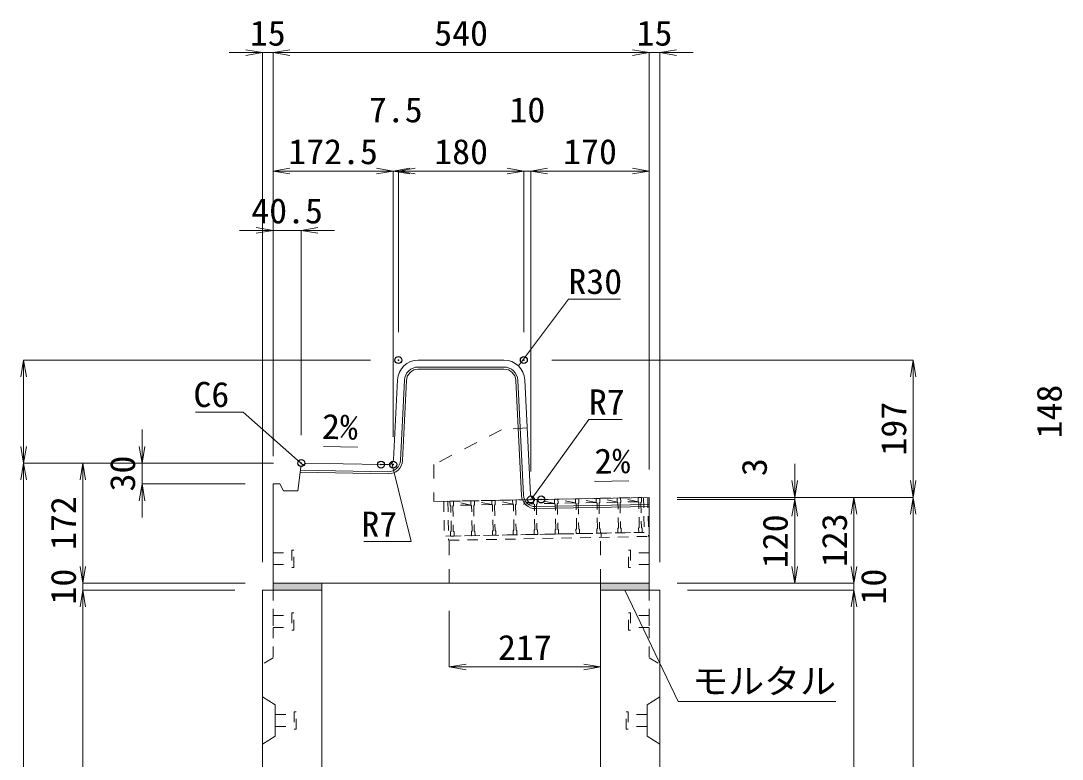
# Model space of a CAD drawing. Units: millimetres at full size. Extents: x -22536 to 51867, y -19720 to 38340.
# Drawn here: x 34918 to 36413, y -12463 to -11403 of the extents above; entities that cross this region are included whole.
import ezdxf
from ezdxf.enums import TextEntityAlignment as Align

# ---------------------------------------------------------------- set-up
doc = ezdxf.new("R2010")
doc.units = ezdxf.units.MM
doc.header["$LTSCALE"] = 20
doc.header["$PDMODE"] = 32
doc.header["$PDSIZE"] = 10
doc.linetypes.add('USER1', pattern=[2, 1, -1])
doc.linetypes.add('USER2', pattern=[1.35, 0.75, -0.6])
for name, color, linetype, lineweight in [('インサート', 3, 'USER2', 9), ('グレーチング', 7, 'USER2', 5), ('モルタル', 7, 'Continuous', 9), ('受枠', 3, 'USER2', 9), ('寸法線', 7, 'Continuous', 13), ('引出線', 4, 'Continuous', 13), ('本体', 2, 'Continuous', 13), ('目地', 132, 'Continuous', 5)]:
    doc.layers.add(name, color=color, linetype=linetype, lineweight=lineweight)
doc.layers.add('作業エリア', color=11, linetype='Continuous')
doc.styles.add('ＭＳ 明朝', font='')
doc.styles.get('ＭＳ 明朝').set_extended_font_data('MS Mincho')

# ---------------------------------------------------------------- blocks, each defined once
blk = doc.blocks.new('open_arrow')
at = {"color": 0, "linetype": 'Continuous', "lineweight": -2}
blk.add_lwpolyline([(7.5, 1.25), (0, 0), (7.5, -1.25)], dxfattribs=at)

msp = doc.modelspace()

# ---------------------------------------------------------------- hatches: boundary and pattern name
at = {"layer": 'モルタル'}
for points in [[(35350, -12220), (35350, -12210), (35280, -12210), (35280, -12220)], [(35820, -12220), (35820, -12210), (35750, -12210), (35750, -12220)]]:
    msp.add_hatch(color=256, dxfattribs=at).paths.add_polyline_path(points)

# ---------------------------------------------------------------- linework, layer by layer
at = {"layer": 'インサート'}
for p, q in [((35310, -12162.5), (35307, -12162.5)), ((35307, -12162.5), (35307, -12187.5)), ((35310, -12187.5), (35310, -12162.5)), ((35790, -12162.5), (35793, -12162.5)), ((35790, -12187.5), (35790, -12162.5)), ((35793, -12162.5), (35793, -12187.5)), ((35280, -12166.5), (35307, -12166.5)), ((35280, -12166.5), (35280, -12183.5)), ((35820, -12166.5), (35793, -12166.5)), ((35820, -12166.5), (35820, -12183.5)), ((35280, -12183.5), (35307, -12183.5)), ((35307, -12187.5), (35310, -12187.5)), ((35793, -12187.5), (35790, -12187.5)), ((35820, -12183.5), (35793, -12183.5)), ((35310, -12252.5), (35307, -12252.5)), ((35307, -12252.5), (35307, -12277.5)), ((35310, -12277.5), (35310, -12252.5)), ((35790, -12252.5), (35793, -12252.5)), ((35790, -12277.5), (35790, -12252.5)), ((35793, -12252.5), (35793, -12277.5)), ((35280, -12256.5), (35307, -12256.5)), ((35280, -12256.5), (35280, -12273.5)), ((35820, -12256.5), (35793, -12256.5)), ((35820, -12256.5), (35820, -12273.5)), ((35280, -12273.5), (35307, -12273.5)), ((35307, -12277.5), (35310, -12277.5)), ((35793, -12277.5), (35790, -12277.5)), ((35820, -12273.5), (35793, -12273.5)), ((35283.2, -12398.5), (35310.2, -12398.5)), ((35283.2, -12398.5), (35283.2, -12415.5)), ((35313.2, -12394.5), (35310.2, -12394.5)), ((35310.2, -12394.5), (35310.2, -12419.5)), ((35313.2, -12419.5), (35313.2, -12394.5)), ((35786.8, -12394.5), (35789.8, -12394.5)), ((35786.8, -12419.5), (35786.8, -12394.5)), ((35789.8, -12394.5), (35789.8, -12419.5)), ((35816.8, -12398.5), (35789.8, -12398.5)), ((35816.8, -12398.5), (35816.8, -12415.5)), ((35283.2, -12415.5), (35310.2, -12415.5)), ((35310.2, -12419.5), (35313.2, -12419.5)), ((35789.8, -12419.5), (35786.8, -12419.5)), ((35816.8, -12415.5), (35789.8, -12415.5))]:
    msp.add_line(p, q, dxfattribs=at)
at = {"layer": 'グレーチング'}
for p, q in [((35533.97, -12092.54), (35808.92, -12087.21)), ((35624.07, -12096.79), (35598.96, -12091.28)), ((35654.06, -12096.21), (35628.95, -12090.7)), ((35684.06, -12095.63), (35658.95, -12090.12)), ((35714.05, -12095.05), (35688.94, -12089.54)), ((35744.05, -12094.47), (35718.93, -12088.96)), ((35774.04, -12093.89), (35748.93, -12088.38)), ((35804.04, -12093.31), (35778.92, -12087.8)), ((35564.08, -12097.95), (35538.97, -12092.44)), ((35564.08, -12097.95), (35539.08, -12098.44)), ((35594.07, -12097.37), (35568.96, -12091.86)), ((35594.07, -12097.37), (35569.08, -12097.86)), ((35624.07, -12096.79), (35599.07, -12097.28)), ((35654.06, -12096.21), (35629.07, -12096.7)), ((35684.06, -12095.63), (35659.06, -12096.12)), ((35714.05, -12095.05), (35689.06, -12095.54)), ((35744.05, -12094.47), (35719.05, -12094.95)), ((35774.04, -12093.89), (35749.05, -12094.37)), ((35804.04, -12093.31), (35779.04, -12093.79)), ((35534.94, -12142.53), (35809.89, -12137.21))]:
    msp.add_line(p, q, dxfattribs=at)
for points in [[(35598.79, -12134.29), (35599.81, -12135.27), (35599.92, -12141.27), (35594.93, -12141.37), (35594.81, -12135.37), (35595.79, -12134.35), (35595.09, -12098.35), (35594.07, -12097.37), (35593.96, -12091.38), (35598.96, -12091.28), (35599.07, -12097.28), (35598.09, -12098.3)], [(35628.78, -12133.71), (35629.8, -12134.69), (35629.92, -12140.69), (35624.92, -12140.79), (35624.8, -12134.79), (35625.78, -12133.77), (35625.09, -12097.77), (35624.07, -12096.79), (35623.95, -12090.79), (35628.95, -12090.7), (35629.07, -12096.7), (35628.09, -12097.72)], [(35658.78, -12133.13), (35659.8, -12134.11), (35659.91, -12140.11), (35654.91, -12140.2), (35654.8, -12134.21), (35655.78, -12133.19), (35655.08, -12097.19), (35654.06, -12096.21), (35653.95, -12090.21), (35658.95, -12090.12), (35659.06, -12096.12), (35658.08, -12097.14)], [(35685.77, -12132.61), (35685.08, -12096.61), (35684.06, -12095.63), (35683.94, -12089.63), (35688.94, -12089.54), (35689.06, -12095.54), (35688.08, -12096.55), (35688.77, -12132.55), (35689.79, -12133.53), (35689.91, -12139.53), (35684.91, -12139.62), (35684.79, -12133.63)], [(35715.77, -12132.03), (35715.07, -12096.03), (35714.05, -12095.05), (35713.94, -12089.05), (35718.93, -12088.96), (35719.05, -12094.95), (35718.07, -12095.97), (35718.77, -12131.97), (35719.79, -12132.95), (35719.9, -12138.95), (35714.9, -12139.04), (35714.79, -12133.04)], [(35749.05, -12094.37), (35748.06, -12095.39), (35748.76, -12131.39), (35749.78, -12132.37), (35749.9, -12138.37), (35744.9, -12138.46), (35744.78, -12132.46), (35745.76, -12131.44), (35745.07, -12095.45), (35744.05, -12094.47), (35743.93, -12088.47), (35748.93, -12088.38)], [(35779.04, -12093.79), (35778.06, -12094.81), (35778.76, -12130.81), (35779.78, -12131.79), (35779.89, -12137.79), (35774.89, -12137.88), (35774.78, -12131.88), (35775.76, -12130.86), (35775.06, -12094.87), (35774.04, -12093.89), (35773.92, -12087.89), (35778.92, -12087.8)], [(35804.89, -12137.3), (35804.77, -12131.3), (35805.75, -12130.28), (35805.05, -12094.29), (35804.04, -12093.31), (35803.92, -12087.31), (35808.92, -12087.21), (35809.03, -12093.21), (35808.05, -12094.23), (35808.75, -12130.23), (35809.77, -12131.21), (35809.89, -12137.21)], [(35533.97, -12092.54), (35538.97, -12092.44), (35539.08, -12098.44), (35538.1, -12099.46), (35538.8, -12135.45), (35539.82, -12136.43), (35539.94, -12142.43), (35534.94, -12142.53), (35534.82, -12136.53), (35535.8, -12135.51), (35535.1, -12099.52), (35534.09, -12098.53)], [(35568.8, -12134.87), (35569.81, -12135.85), (35569.93, -12141.85), (35564.93, -12141.95), (35564.82, -12135.95), (35565.8, -12134.93), (35565.1, -12098.93), (35564.08, -12097.95), (35563.96, -12091.96), (35568.96, -12091.86), (35569.08, -12097.86), (35568.1, -12098.88)]]:
    msp.add_lwpolyline(points, close=True, dxfattribs=at)
at = {"layer": 'モルタル'}
for points in [[(35280, -12210), (35350, -12210), (35350, -12220), (35280, -12220)], [(35750, -12210), (35820, -12210), (35820, -12220), (35750, -12220)]]:
    msp.add_lwpolyline(points, close=True, dxfattribs=at)
at = {"layer": '作業エリア'}
for p in [(35460, -11890), (35640, -11890), (35320.5, -12037.78), (35435, -12040), (35452.5, -12040), (35650, -12090), (35665, -12090)]:
    msp.add_point(p, dxfattribs=at)
at = {"layer": '受枠'}
for p, q in [((35524.97, -12092.71), (35817.92, -12087.04)), ((35811.92, -12087.16), (35812.89, -12137.15)), ((35817.92, -12087.04), (35819, -12143.03)), ((35524.97, -12092.71), (35525.94, -12142.7)), ((35530.97, -12092.59), (35532.05, -12148.58)), ((35812.89, -12137.15), (35525.94, -12142.7)), ((35532.05, -12148.58), (35819, -12143.03))]:
    msp.add_line(p, q, dxfattribs=at)
at = {"layer": '受枠', "linetype": 'Continuous'}
msp.add_line((35750.9, -12138.35), (35751.01, -12144.35), dxfattribs=at)
at = {"layer": '寸法線'}
for p, q in [((35328, -11448.91), (35217, -11448.91)), ((35265, -12180), (35265, -11448.91)), ((35280, -11448.91), (35820, -11448.91)), ((35280, -12027.78), (35280, -11448.91)), ((35280, -12027.78), (35280, -11448.91)), ((35772, -11448.91), (35883, -11448.91)), ((35820, -12047), (35820, -11448.91)), ((35820, -12047), (35820, -11448.91)), ((35835, -12180), (35835, -11448.91)), ((35280, -11618.91), (35500.5, -11618.91)), ((35280, -12027.78), (35280, -11618.91)), ((35404.5, -11618.91), (35508, -11618.91)), ((35452.5, -12000), (35452.5, -11618.91)), ((35452.5, -12000), (35452.5, -11618.91)), ((35460, -11850), (35460, -11618.91)), ((35460, -11618.91), (35640, -11618.91)), ((35460, -11850), (35460, -11618.91)), ((35592, -11618.91), (35698, -11618.91)), ((35640, -11850), (35640, -11618.91)), ((35640, -11850), (35640, -11618.91)), ((35650, -12050), (35650, -11618.91)), ((35650, -11618.91), (35820, -11618.91)), ((35650, -12050), (35650, -11618.91)), ((35820, -12047), (35820, -11618.91)), ((35232, -11703.91), (35368.5, -11703.91)), ((35280, -12027.78), (35280, -11703.91)), ((35320.5, -11997.78), (35320.5, -11703.91)), ((34922.06, -11890), (34922.06, -12037.78)), ((35420, -11890), (34922.06, -11890)), ((35680, -11890), (36198.78, -11890)), ((36198.78, -11890), (36198.78, -12087)), ((35092.06, -11989.78), (35092.06, -12115.78)), ((35280.5, -12037.78), (34922.06, -12037.78)), ((34922.06, -13370), (34922.06, -12037.78)), ((35280.5, -12037.78), (34922.06, -12037.78)), ((35007.06, -12037.78), (35007.06, -12210)), ((35280.5, -12037.78), (35007.06, -12037.78)), ((35280.5, -12037.78), (35092.06, -12037.78)), ((36028.78, -12039), (36028.78, -12138)), ((35240, -12067.78), (35092.06, -12067.78)), ((35860, -12087), (36028.78, -12087)), ((35860, -12087), (36113.78, -12087)), ((35860, -12087), (36198.78, -12087)), ((35860, -12087), (36198.78, -12087)), ((35860, -12090), (36028.78, -12090)), ((35860, -12090), (36028.78, -12090)), ((36028.78, -12090), (36028.78, -12210)), ((36113.78, -12087), (36113.78, -12210)), ((36198.78, -12087), (36198.78, -13370)), ((35007.06, -12162), (35007.06, -12268)), ((36113.78, -12162), (36113.78, -12268)), ((35240, -12210), (35007.06, -12210)), ((35240, -12210), (35007.06, -12210)), ((35860, -12210), (36028.78, -12210)), ((35860, -12210), (36113.78, -12210)), ((35860, -12210), (36113.78, -12210)), ((35225, -12220), (35007.06, -12220)), ((35007.06, -12220), (35007.06, -12820)), ((35225, -12220), (35007.06, -12220)), ((35875, -12220), (36113.78, -12220)), ((35875, -12220), (36113.78, -12220)), ((36113.78, -12220), (36113.78, -13370)), ((35533, -12250), (35533, -12330.23)), ((35533, -12330.23), (35750, -12330.23))]:
    msp.add_line(p, q, dxfattribs=at)
at = {"layer": '引出線'}
for points in [[(35632.14, -11898.26), (35703.9, -11802.42), (35778.58, -11802.42)], [(35323.13, -12040.82), (35237.22, -11964.53), (35168.88, -11964.53)], [(35651.83, -12088.07), (35733.35, -11975.32), (35781.28, -11975.32)], [(35401.24, -12014.96), (35352.5, -12013.99), (35401.25, -12014.96)], [(35450.67, -12038.07), (35478.33, -12150.5), (35410.4, -12150.5)], [(35741.91, -12064.01), (35790.62, -12063.03), (35741.88, -12064.01)], [(35785, -12220), (35861.7, -12379.77), (36087.62, -12379.77)]]:
    msp.add_lwpolyline(points, dxfattribs=at)
at = {"layer": '本体'}
for p, q in [((35488.54, -11890), (35611.46, -11890)), ((35452.83, -12033.35), (35458.57, -11918.5)), ((35649.67, -12083.35), (35641.43, -11918.5)), ((35319.76, -12043.74), (35315.5, -12077.78)), ((35319.76, -12043.74), (35326.5, -12037.9)), ((35435, -12040), (35326.5, -12037.9)), ((35435, -12040), (35445.84, -12040)), ((35280, -12067.78), (35280, -12210)), ((35290, -12067.78), (35280, -12067.78)), ((35295, -12077.78), (35290, -12067.78)), ((35315.5, -12077.78), (35295, -12077.78)), ((35665, -12090), (35656.66, -12090)), ((35665, -12090), (35820, -12087)), ((35820, -12210), (35820, -12087)), ((35820, -12210), (35280, -12210)), ((35265, -12220), (35265, -13370)), ((35350, -12220), (35265, -12220)), ((35350, -12220), (35350, -12725.96)), ((35750, -12725.96), (35750, -12220)), ((35835, -12220), (35750, -12220)), ((35835, -13370), (35835, -12220))]:
    msp.add_line(p, q, dxfattribs=at)
at = {"layer": '本体', "linetype": 'USER1'}
for p, q in [((35608, -11990), (35511, -12040)), ((35644.85, -11987), (35608, -11990)), ((35511, -12040), (35511, -12092.98)), ((35511, -12092.98), (35665, -12090)), ((35533, -12210), (35533, -12142.56)), ((35750, -12210), (35750, -12138.36))]:
    msp.add_line(p, q, dxfattribs=at)
at = {"layer": '本体', "linetype": 'USER2', "lineweight": 9}
for p, q in [((35280, -12220), (35280, -12317)), ((35820, -12220), (35820, -12317)), ((35280, -12317), (35265, -12326.5)), ((35820, -12317), (35835, -12326.5))]:
    msp.add_line(p, q, dxfattribs=at)
at = {"layer": '本体', "lineweight": 9}
for p, q in [((35265, -12373), (35283.2, -12384.5)), ((35835, -12373), (35816.8, -12384.5)), ((35283.2, -12384.5), (35283.2, -12429.5)), ((35816.8, -12384.5), (35816.8, -12429.5)), ((35265, -12441), (35283.2, -12429.5)), ((35835, -12441), (35816.8, -12429.5))]:
    msp.add_line(p, q, dxfattribs=at)
at = {"layer": '本体'}
for centre, radius, start, end in [((35488.54, -11920), 30, 90, 177.13759), ((35611.46, -11920), 30, 2.86241, 90), ((35445.84, -12033), 7, 270, 357.13759), ((35656.66, -12083), 7, 182.86241, 270)]:
    msp.add_arc(centre, radius, start, end, dxfattribs=at)
at = {"layer": '目地'}
for p, q in [((35611.46, -11900), (35488.54, -11900)), ((35611.46, -11903), (35488.54, -11903)), ((35468.56, -11919), (35462.81, -12034.06)), ((35471.56, -11919.15), (35465.81, -12034.21)), ((35636.69, -12084.16), (35628.44, -11919.15)), ((35639.69, -12084.01), (35631.44, -11919)), ((35445.44, -12053.2), (35318.88, -12050.75)), ((35445.5, -12050.21), (35319.25, -12047.76)), ((35820, -12097), (35657, -12100.16)), ((35820, -12100), (35657.05, -12103.16))]:
    msp.add_line(p, q, dxfattribs=at)
for centre, radius, start, end in [((35488.54, -11920), 20, 90, 177.13759), ((35488.54, -11920), 17, 90, 177.13759), ((35611.46, -11920), 20, 2.86241, 90), ((35611.46, -11920), 17, 2.86241, 90), ((35445.83, -12033.21), 20, 268.89119, 357.13759), ((35445.83, -12033.21), 17, 268.89119, 357.13759), ((35656.67, -12083.16), 20, 182.86241, 271.10881), ((35656.67, -12083.16), 17, 182.86241, 271.10881)]:
    msp.add_arc(centre, radius, start, end, dxfattribs=at)

# ---------------------------------------------------------------- block references
at = {"layer": '寸法線', "xscale": 3.2, "yscale": 3.2}
for p, rotation in [((35265, -11448.91), 180), ((35820, -11448.91), 180), ((35820, -11448.91), 180), ((35452.5, -11618.91), 180), ((35640, -11618.91), 180), ((35640, -11618.91), 180), ((35820, -11618.91), 180), ((35280, -11703.91), 180), ((34922.06, -11890), 270), ((36198.78, -11890), 270), ((34922.06, -12037.78), 90), ((35092.06, -12037.78), 90), ((34922.06, -12037.78), 270), ((35007.06, -12037.78), 270), ((35092.06, -12067.78), 270), ((36028.78, -12087), 90), ((36198.78, -12087), 90), ((36028.78, -12090), 270), ((36028.78, -12090), 270), ((36113.78, -12087), 270), ((36198.78, -12087), 270), ((35007.06, -12210), 90), ((35007.06, -12210), 90), ((36028.78, -12210), 90), ((36113.78, -12210), 90), ((36113.78, -12210), 90), ((35007.06, -12220), 270), ((35007.06, -12220), 270), ((36113.78, -12220), 270), ((36113.78, -12220), 270), ((35750, -12330.23), 180)]:
    msp.add_blockref('open_arrow', p, dxfattribs=dict(at, rotation=rotation))
for p in [(35280, -11448.91), (35280, -11448.91), (35835, -11448.91), (35280, -11618.91), (35452.5, -11618.91), (35460, -11618.91), (35460, -11618.91), (35650, -11618.91), (35650, -11618.91), (35320.5, -11703.91), (35533, -12330.23)]:
    msp.add_blockref('open_arrow', p, dxfattribs=at)
at = {"layer": '引出線', "xscale": 0.0533, "yscale": 0.0533}
for p, rotation in [((35632.14, -11898.26), 53.2), ((35401.24, -12014.96), 178.9), ((35323.13, -12040.82), 138.4), ((35450.67, -12038.07), 283.8), ((35741.91, -12064.01), 1.1), ((35651.83, -12088.07), 54.1), ((35785, -12220), 295.6)]:
    msp.add_blockref('open_arrow', p, dxfattribs=dict(at, rotation=rotation))

# ---------------------------------------------------------------- texts
at = {"layer": '寸法線', "style": 'ＭＳ 明朝', "width": 1.05}
for s, p in [('540', (35550, -11420.91)), ('15', (35272.5, -11420.91)), ('15', (35827.5, -11420.91)), ('7.5', (35456.25, -11530.91)), ('10', (35645, -11530.91)), ('172.5', (35366.25, -11590.91)), ('180', (35550, -11590.91)), ('170', (35735, -11590.91)), ('40.5', (35300.25, -11675.91)), ('217', (35641.5, -12302.23))]:
    msp.add_text(s, height=36.03, dxfattribs=at).set_placement(p, align=Align.MIDDLE_CENTER)
for s, p in [('148', (36394.06, -11963.89)), ('197', (36170.78, -11988.5)), ('30', (35064.06, -12052.78)), ('3', (35970.78, -12043.66)), ('172', (34979.06, -12123.89)), ('120', (36000.78, -12150)), ('123', (36085.78, -12148.5)), ('10', (34979.06, -12215)), ('10', (36141.78, -12215))]:
    msp.add_text(s, height=36.03, rotation=90, dxfattribs=at).set_placement(p, align=Align.MIDDLE_CENTER)
at = {"layer": '引出線', "style": 'ＭＳ 明朝', "width": 1.05}
for s, p in [('R30', (35703.9, -11759.22)), ('R7', (35733.35, -11932.12)), ('モルタル', (35881.7, -12332.66))]:
    msp.add_text(s, height=36.03, dxfattribs=at).set_placement(p, align=Align.TOP_LEFT)
for s, p in [('C6', (35217.22, -11921.33)), ('R7', (35458.33, -12107.3))]:
    msp.add_text(s, height=36.03, dxfattribs=at).set_placement(p, align=Align.TOP_RIGHT)
msp.add_text('2%', height=36.03, rotation=358.854, dxfattribs=at).set_placement((35402.18, -11968.07), align=Align.TOP_RIGHT)
msp.add_text('2%', height=36.03, rotation=1.146, dxfattribs=at).set_placement((35740.94, -12017.11), align=Align.TOP_LEFT)

doc.saveas('drawing.dxf')
